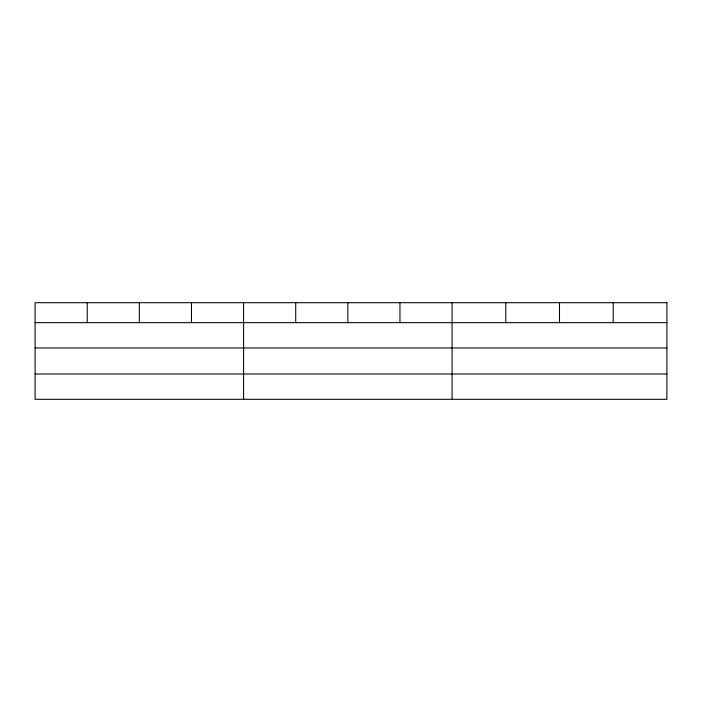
<?xml version="1.0" encoding="UTF-8"?>
<svg xmlns="http://www.w3.org/2000/svg" width="702" height="702" viewBox="0 0 702 702"><rect width="100%" height="100%" fill="white"/><g stroke="black" fill="none" stroke-linecap="round" stroke-linejoin="round"><path stroke-width="1.05" d="M35.1 322.648L666.9 322.648M35.1 347.946L666.9 347.946M35.1 374.008L666.9 374.008M613.197 302.702L613.197 322.648M559.494 302.702L559.494 322.648M505.791 302.702L505.791 322.648M452.088 302.702L452.088 399.298M399.964 302.702L399.964 322.648M347.841 302.702L347.841 322.648M295.717 302.702L295.717 322.648M243.594 302.702L243.594 399.298M191.47 302.702L191.47 322.648M139.347 302.702L139.347 322.648M87.224 302.702L87.224 322.648M666.9 302.702L35.1 302.702L35.1 399.298L666.9 399.298L666.9 302.702"/></g></svg>
